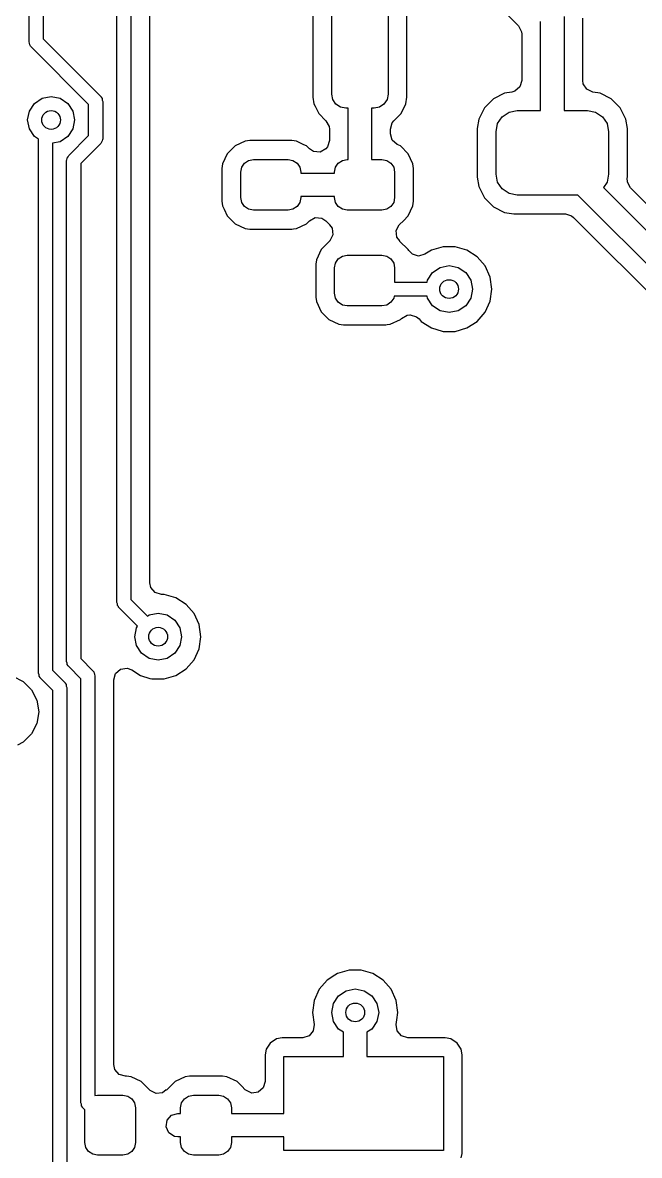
# Model space of a CAD drawing. Extents: x 0.4 to 10.6, y -8.1 to -0.4.
# Drawn here: x 6.8054 to 7.0641, y -2.6308 to -2.1561 of the extents above; entities that cross this region are included whole.
import ezdxf

# ---------------------------------------------------------------- set-up
doc = ezdxf.new("R2010")
doc.units = 0
doc.header["$MEASUREMENT"] = 0
doc.layers.add('BLACK', color=7, linetype='CONTINUOUS')

msp = doc.modelspace()

# ---------------------------------------------------------------- linework, layer by layer
at = {"layer": 'BLACK', "linetype": 'CONTINUOUS'}
for p, q in [((6.84487, -2.39901), (6.84487, -2.04981)), ((6.85078, -2.05103), (6.85078, -2.39778)), ((6.85867, -2.23088), (6.85867, -2.05633)), ((6.80807, -2.16411), (6.80807, -2.06188)), ((6.81398, -2.0631), (6.81398, -2.16289)), ((6.97133, -2.11543), (7.01331, -2.15742)), ((6.92715, -2.13845), (6.92715, -2.18733)), ((6.93504, -2.18602), (6.93504, -2.13976)), ((6.95866, -2.13976), (6.95866, -2.18602)), ((6.96656, -2.18733), (6.96656, -2.13845)), ((7.03248, -2.15354), (7.03248, -2.19291)), ((7.04037, -2.16892), (7.04037, -2.15421)), ((7.01331, -2.15742), (7.01463, -2.15984)), ((7.01463, -2.15984), (7.01474, -2.16087)), ((7.02264, -2.19291), (7.02264, -2.15558)), ((6.80829, -2.16472), (6.80807, -2.16411)), ((6.81398, -2.16289), (6.8381, -2.18702)), ((7.01474, -2.16087), (7.01474, -2.18033)), ((6.80835, -2.16536), (6.80829, -2.16472)), ((6.80872, -2.16589), (6.80835, -2.16536)), ((6.80876, -2.16601), (6.80872, -2.16589)), ((6.80883, -2.16605), (6.80876, -2.16601)), ((6.80894, -2.1662), (6.80883, -2.16605)), ((6.83306, -2.19033), (6.80894, -2.1662)), ((7.04037, -2.18033), (7.04037, -2.16892)), ((7.01397, -2.18297), (7.01189, -2.18477)), ((7.01474, -2.18033), (7.01397, -2.18297)), ((7.04055, -2.18164), (7.04037, -2.18033)), ((7.04201, -2.18398), (7.04055, -2.18164)), ((6.81036, -2.18989), (6.81355, -2.18776)), ((6.81355, -2.18776), (6.81731, -2.18701)), ((6.81731, -2.18701), (6.82108, -2.18776)), ((6.82108, -2.18776), (6.82427, -2.18989)), ((6.8381, -2.18702), (6.83821, -2.18717)), ((6.83821, -2.18717), (6.83828, -2.18721)), ((6.83828, -2.18721), (6.83832, -2.18733)), ((6.83832, -2.18733), (6.83869, -2.18786)), ((6.83869, -2.18786), (6.83875, -2.1885)), ((6.92715, -2.18733), (6.92754, -2.19002)), ((6.93549, -2.18828), (6.93504, -2.18602)), ((6.93677, -2.1902), (6.93549, -2.18828)), ((6.95821, -2.18828), (6.95693, -2.1902)), ((6.95866, -2.18602), (6.95821, -2.18828)), ((6.96616, -2.19002), (6.96656, -2.18733)), ((7.00283, -2.18805), (6.99907, -2.1918)), ((7.00755, -2.18564), (7.00283, -2.18805)), ((7.00283, -2.18805), (7.00283, -2.18805)), ((7.01063, -2.18515), (7.00755, -2.18564)), ((7.01189, -2.18477), (7.01063, -2.18515)), ((7.04449, -2.18515), (7.04201, -2.18398)), ((7.04756, -2.18564), (7.04449, -2.18515)), ((7.05229, -2.18805), (7.04756, -2.18564)), ((7.04756, -2.18564), (7.04756, -2.18564)), ((7.04756, -2.18564), (7.04756, -2.18564)), ((7.05604, -2.1918), (7.05229, -2.18805)), ((7.05229, -2.18805), (7.05229, -2.18805)), ((7.05229, -2.18805), (7.05229, -2.18805)), ((6.80747, -2.19685), (6.80822, -2.19308)), ((6.80822, -2.19308), (6.81036, -2.18989)), ((6.82427, -2.18989), (6.82641, -2.19308)), ((6.82641, -2.19308), (6.82716, -2.19685)), ((6.83306, -2.20337), (6.83306, -2.19033)), ((6.83875, -2.1885), (6.83897, -2.1891)), ((6.83897, -2.1891), (6.83897, -2.2046)), ((6.92754, -2.19002), (6.92803, -2.19103)), ((6.92803, -2.19103), (6.92956, -2.19415)), ((6.93868, -2.19148), (6.93677, -2.1902)), ((6.94094, -2.19193), (6.93868, -2.19148)), ((6.94193, -2.19193), (6.94094, -2.19193)), ((6.94193, -2.21339), (6.94193, -2.19193)), ((6.95276, -2.19193), (6.95177, -2.19193)), ((6.95177, -2.19193), (6.95177, -2.21339)), ((6.95502, -2.19148), (6.95276, -2.19193)), ((6.95693, -2.1902), (6.95502, -2.19148)), ((6.96414, -2.19415), (6.96616, -2.19002)), ((6.99907, -2.1918), (6.99739, -2.1951)), ((6.99907, -2.1918), (6.99907, -2.1918)), ((6.99907, -2.1918), (6.99907, -2.1918)), ((6.99907, -2.1918), (6.99907, -2.1918)), ((7.00941, -2.19359), (7.0128, -2.19291)), ((7.0128, -2.19291), (7.02264, -2.19291)), ((7.03248, -2.19291), (7.04232, -2.19291)), ((7.04232, -2.19291), (7.04571, -2.19359)), ((7.05845, -2.19653), (7.05604, -2.1918)), ((7.05604, -2.1918), (7.05604, -2.1918)), ((7.05604, -2.1918), (7.05604, -2.1918)), ((6.80822, -2.20062), (6.80747, -2.19685)), ((6.82716, -2.19685), (6.82641, -2.20062)), ((6.92956, -2.19415), (6.93261, -2.1972)), ((6.93261, -2.1972), (6.93392, -2.19961)), ((6.96044, -2.19801), (6.9611, -2.1972)), ((6.9611, -2.1972), (6.96414, -2.19415)), ((6.99666, -2.19653), (6.99604, -2.20045)), ((6.99739, -2.1951), (6.99666, -2.19653)), ((7.00461, -2.19838), (7.00653, -2.19551)), ((7.00653, -2.19551), (7.00941, -2.19359)), ((7.04571, -2.19359), (7.04859, -2.19551)), ((7.04859, -2.19551), (7.05051, -2.19838)), ((7.05907, -2.20045), (7.05845, -2.19653)), ((7.05845, -2.19653), (7.05845, -2.19653)), ((7.05845, -2.19653), (7.05845, -2.19653)), ((6.81036, -2.20381), (6.80822, -2.20062)), ((6.82641, -2.20062), (6.82427, -2.20381)), ((6.93392, -2.19961), (6.93404, -2.20065)), ((6.93404, -2.20065), (6.93404, -2.2055)), ((6.95967, -2.20065), (6.96044, -2.19801)), ((6.95967, -2.20268), (6.95967, -2.20065)), ((6.99604, -2.20045), (6.99604, -2.22081)), ((7.00394, -2.20177), (7.00461, -2.19838)), ((7.00394, -2.21949), (7.00394, -2.20177)), ((7.05051, -2.19838), (7.05118, -2.20177)), ((7.05118, -2.20177), (7.05118, -2.21949)), ((7.05907, -2.22081), (7.05907, -2.20045)), ((7.05907, -2.20045), (7.05907, -2.20045)), ((7.05907, -2.20045), (7.05907, -2.20045)), ((6.81201, -2.20491), (6.81036, -2.20381)), ((6.81201, -2.4287), (6.81201, -2.20491)), ((6.82108, -2.20594), (6.81791, -2.20657)), ((6.81791, -2.20657), (6.81791, -2.42748)), ((6.82427, -2.20381), (6.82108, -2.20594)), ((6.82468, -2.21175), (6.83306, -2.20337)), ((6.8381, -2.20668), (6.82972, -2.21506)), ((6.83838, -2.2061), (6.8381, -2.20668)), ((6.83879, -2.20561), (6.83838, -2.2061)), ((6.8389, -2.20497), (6.83879, -2.20561)), ((6.83896, -2.20485), (6.8389, -2.20497)), ((6.83897, -2.2046), (6.83894, -2.20478)), ((6.83894, -2.20478), (6.83896, -2.20485)), ((6.89869, -2.20575), (6.89447, -2.20771)), ((6.90062, -2.20549), (6.89869, -2.20575)), ((6.91828, -2.20549), (6.90062, -2.20549)), ((6.90062, -2.20549), (6.90062, -2.20549)), ((6.9202, -2.20575), (6.91828, -2.20549)), ((6.91828, -2.20549), (6.91828, -2.20549)), ((6.92337, -2.20722), (6.9202, -2.20575)), ((6.9202, -2.20575), (6.9202, -2.20575)), ((6.9202, -2.20575), (6.9202, -2.20575)), ((6.92443, -2.20771), (6.92337, -2.20722)), ((6.93404, -2.2055), (6.93326, -2.20814)), ((6.96042, -2.20528), (6.95967, -2.20268)), ((6.96248, -2.2071), (6.96042, -2.20528)), ((6.9638, -2.20771), (6.96248, -2.2071)), ((6.82441, -2.21234), (6.82468, -2.21175)), ((6.89118, -2.21101), (6.88921, -2.21523)), ((6.89447, -2.20771), (6.89118, -2.21101)), ((6.92568, -2.20897), (6.92443, -2.20771)), ((6.92743, -2.21009), (6.92568, -2.20897)), ((6.93017, -2.21029), (6.92743, -2.21009)), ((6.93259, -2.20897), (6.93017, -2.21029)), ((6.93261, -2.20895), (6.93259, -2.20897)), ((6.93326, -2.20814), (6.93261, -2.20895)), ((6.96709, -2.21101), (6.9638, -2.20771)), ((6.9638, -2.20771), (6.9638, -2.20771)), ((6.96906, -2.21523), (6.96709, -2.21101)), ((6.82382, -2.21384), (6.82385, -2.21366)), ((6.82382, -2.42381), (6.82382, -2.21384)), ((6.82383, -2.21358), (6.82388, -2.21347)), ((6.82385, -2.21366), (6.82383, -2.21358)), ((6.82388, -2.21347), (6.824, -2.21283)), ((6.824, -2.21283), (6.82441, -2.21234)), ((6.82972, -2.21506), (6.82972, -2.42259)), ((6.88921, -2.21523), (6.88896, -2.21715)), ((6.89685, -2.2187), (6.89725, -2.21667)), ((6.89725, -2.21667), (6.89841, -2.21494)), ((6.89841, -2.21494), (6.90013, -2.21379)), ((6.90013, -2.21379), (6.90217, -2.21339)), ((6.90217, -2.21339), (6.91673, -2.21339)), ((6.91673, -2.21339), (6.91877, -2.21379)), ((6.91877, -2.21379), (6.92049, -2.21494)), ((6.92049, -2.21494), (6.92164, -2.21667)), ((6.92164, -2.21667), (6.92205, -2.2187)), ((6.93622, -2.2187), (6.93663, -2.21667)), ((6.93663, -2.21667), (6.93778, -2.21494)), ((6.93778, -2.21494), (6.9395, -2.21379)), ((6.9395, -2.21379), (6.94154, -2.21339)), ((6.94154, -2.21339), (6.94193, -2.21339)), ((6.95177, -2.21339), (6.9561, -2.21339)), ((6.9561, -2.21339), (6.95814, -2.21379)), ((6.95814, -2.21379), (6.95986, -2.21494)), ((6.95986, -2.21494), (6.96101, -2.21667)), ((6.96101, -2.21667), (6.96142, -2.2187)), ((6.96931, -2.21715), (6.96906, -2.21523)), ((6.88896, -2.21715), (6.88896, -2.23088)), ((6.89685, -2.22933), (6.89685, -2.2187)), ((6.92205, -2.2187), (6.92205, -2.21909)), ((6.92205, -2.21909), (6.93622, -2.21909)), ((6.93622, -2.21909), (6.93622, -2.2187)), ((6.96142, -2.2187), (6.96142, -2.22933)), ((6.96931, -2.23088), (6.96931, -2.21715)), ((6.99604, -2.22081), (6.99666, -2.22473)), ((7.00461, -2.22288), (7.00394, -2.21949)), ((7.05118, -2.21949), (7.05051, -2.22288)), ((7.05902, -2.22113), (7.05907, -2.22081)), ((7.05908, -2.22293), (7.05902, -2.22113)), ((6.99666, -2.22473), (6.99666, -2.22473)), ((6.99666, -2.22473), (6.99666, -2.22473)), ((6.99666, -2.22473), (6.99907, -2.22946)), ((7.00653, -2.22575), (7.00461, -2.22288)), ((7.00941, -2.22767), (7.00653, -2.22575)), ((7.05051, -2.22288), (7.04901, -2.22512)), ((7.04901, -2.22512), (7.15309, -2.3292)), ((7.06039, -2.22534), (7.05908, -2.22293)), ((7.1582, -2.32314), (7.06039, -2.22534)), ((6.85867, -2.39077), (6.85867, -2.23088)), ((6.88896, -2.23088), (6.88921, -2.2328)), ((6.89725, -2.23136), (6.89685, -2.22933)), ((6.92205, -2.22933), (6.92164, -2.23136)), ((6.93622, -2.22894), (6.92205, -2.22894)), ((6.92205, -2.22894), (6.92205, -2.22933)), ((6.93622, -2.22933), (6.93622, -2.22894)), ((6.93663, -2.23136), (6.93622, -2.22933)), ((6.96142, -2.22933), (6.96101, -2.23136)), ((6.96906, -2.2328), (6.96931, -2.23088)), ((6.99907, -2.22946), (6.99907, -2.22946)), ((6.99907, -2.22946), (6.99907, -2.22946)), ((6.99907, -2.22946), (7.00283, -2.23321)), ((7.0128, -2.22835), (7.00941, -2.22767)), ((7.03832, -2.22835), (7.0128, -2.22835)), ((7.14469, -2.33472), (7.03832, -2.22835)), ((6.88921, -2.2328), (6.8899, -2.23427)), ((6.8899, -2.23427), (6.89118, -2.23702)), ((6.89841, -2.23309), (6.89725, -2.23136)), ((6.90013, -2.23424), (6.89841, -2.23309)), ((6.90217, -2.23465), (6.90013, -2.23424)), ((6.91673, -2.23465), (6.90217, -2.23465)), ((6.91877, -2.23424), (6.91673, -2.23465)), ((6.92049, -2.23309), (6.91877, -2.23424)), ((6.92164, -2.23136), (6.92049, -2.23309)), ((6.93778, -2.23309), (6.93663, -2.23136)), ((6.9395, -2.23424), (6.93778, -2.23309)), ((6.94154, -2.23465), (6.9395, -2.23424)), ((6.9561, -2.23465), (6.94154, -2.23465)), ((6.95814, -2.23424), (6.9561, -2.23465)), ((6.95986, -2.23309), (6.95814, -2.23424)), ((6.96101, -2.23136), (6.95986, -2.23309)), ((6.96709, -2.23702), (6.96906, -2.2328)), ((7.00283, -2.23321), (7.00283, -2.23321)), ((7.00283, -2.23321), (7.00283, -2.23321)), ((7.00283, -2.23321), (7.00755, -2.23562)), ((7.00755, -2.23562), (7.00755, -2.23562)), ((7.00755, -2.23562), (7.00755, -2.23562)), ((7.00755, -2.23562), (7.01148, -2.23624)), ((6.89118, -2.23702), (6.89447, -2.24032)), ((6.89447, -2.24032), (6.89869, -2.24229)), ((6.9202, -2.24229), (6.92443, -2.24032)), ((6.92443, -2.24032), (6.92568, -2.23906)), ((6.92568, -2.23906), (6.9281, -2.23774)), ((6.9281, -2.23774), (6.93084, -2.23794)), ((6.93084, -2.23794), (6.93259, -2.23906)), ((6.93259, -2.23906), (6.93414, -2.24062)), ((6.96349, -2.24062), (6.96507, -2.23905)), ((6.96507, -2.23905), (6.96709, -2.23702)), ((7.01148, -2.23624), (7.01148, -2.23624)), ((7.01148, -2.23624), (7.03302, -2.23624)), ((7.03302, -2.23624), (7.03566, -2.23702)), ((7.03566, -2.23702), (7.03648, -2.23767)), ((7.03648, -2.23767), (7.13536, -2.33656)), ((6.89869, -2.24229), (6.90062, -2.24254)), ((6.90062, -2.24254), (6.90062, -2.24254)), ((6.90062, -2.24254), (6.91828, -2.24254)), ((6.91828, -2.24254), (6.91892, -2.24245)), ((6.91892, -2.24245), (6.9202, -2.24229)), ((6.93414, -2.24062), (6.93403, -2.24073)), ((6.93403, -2.24073), (6.93524, -2.24225)), ((6.93553, -2.24498), (6.93428, -2.24744)), ((6.93524, -2.24225), (6.93553, -2.24498)), ((6.96211, -2.24321), (6.96335, -2.24075)), ((6.9624, -2.24595), (6.96211, -2.24321)), ((6.96335, -2.24075), (6.9635, -2.24063)), ((6.9635, -2.24063), (6.96349, -2.24062)), ((6.93414, -2.24757), (6.93055, -2.25117)), ((6.93428, -2.24744), (6.93414, -2.24756)), ((6.93414, -2.24756), (6.93414, -2.24757)), ((6.9636, -2.24746), (6.9624, -2.24595)), ((6.96349, -2.24757), (6.9636, -2.24746)), ((6.96709, -2.25117), (6.96349, -2.24757)), ((6.9817, -2.24998), (6.97681, -2.25142)), ((6.9868, -2.24998), (6.9817, -2.24998)), ((6.9817, -2.24998), (6.9817, -2.24998)), ((6.9917, -2.25142), (6.9868, -2.24998)), ((6.9868, -2.24998), (6.9868, -2.24998)), ((6.93055, -2.25117), (6.92858, -2.25539)), ((6.93778, -2.2551), (6.9395, -2.25395)), ((6.9395, -2.25395), (6.94154, -2.25354)), ((6.94154, -2.25354), (6.9561, -2.25354)), ((6.9561, -2.25354), (6.95814, -2.25395)), ((6.95814, -2.25395), (6.95986, -2.2551)), ((6.96733, -2.25152), (6.96709, -2.25117)), ((6.96739, -2.25148), (6.96733, -2.25152)), ((6.96884, -2.25314), (6.96739, -2.25148)), ((6.97148, -2.25392), (6.96884, -2.25314)), ((6.97412, -2.25314), (6.97148, -2.25392)), ((6.97681, -2.25142), (6.97412, -2.25314)), ((6.97681, -2.25142), (6.97681, -2.25142)), ((6.99599, -2.25417), (6.9917, -2.25142)), ((6.9917, -2.25142), (6.9917, -2.25142)), ((6.9917, -2.25142), (6.9917, -2.25142)), ((6.99933, -2.25803), (6.99599, -2.25417)), ((6.92858, -2.25539), (6.92833, -2.25731)), ((6.92833, -2.25731), (6.92833, -2.27104)), ((6.93622, -2.25886), (6.93663, -2.25682)), ((6.93622, -2.26949), (6.93622, -2.25886)), ((6.93663, -2.25682), (6.93778, -2.2551)), ((6.95986, -2.2551), (6.96101, -2.25682)), ((6.96101, -2.25682), (6.96142, -2.25886)), ((6.96142, -2.25886), (6.96142, -2.26476)), ((6.97729, -2.26076), (6.98049, -2.25862)), ((6.98049, -2.25862), (6.98425, -2.25787)), ((6.98425, -2.25787), (6.98802, -2.25862)), ((6.98802, -2.25862), (6.99121, -2.26076)), ((7.00144, -2.26267), (6.99933, -2.25803)), ((6.975, -2.26476), (6.97516, -2.26395)), ((6.97516, -2.26395), (6.97729, -2.26076)), ((6.99121, -2.26076), (6.99335, -2.26395)), ((6.99335, -2.26395), (6.99409, -2.26772)), ((7.00217, -2.26772), (7.00144, -2.26267)), ((6.96142, -2.26476), (6.975, -2.26476)), ((6.99409, -2.26772), (6.99335, -2.27148)), ((7.00144, -2.27276), (7.00217, -2.26772)), ((6.92833, -2.27104), (6.92858, -2.27296)), ((6.92858, -2.27296), (6.92858, -2.27296)), ((6.92858, -2.27296), (6.93055, -2.27718)), ((6.93663, -2.27152), (6.93622, -2.26949)), ((6.93778, -2.27325), (6.93663, -2.27152)), ((6.9395, -2.2744), (6.93778, -2.27325)), ((6.95986, -2.27325), (6.95814, -2.2744)), ((6.96101, -2.27152), (6.95986, -2.27325)), ((6.96118, -2.27067), (6.96101, -2.27152)), ((6.975, -2.27067), (6.96118, -2.27067)), ((6.97516, -2.27148), (6.975, -2.27067)), ((6.97729, -2.27468), (6.97516, -2.27148)), ((6.99335, -2.27148), (6.99121, -2.27468)), ((6.99933, -2.2774), (7.00144, -2.27276)), ((6.93055, -2.27718), (6.93384, -2.28048)), ((6.94154, -2.2748), (6.9395, -2.2744)), ((6.9561, -2.2748), (6.94154, -2.2748)), ((6.95814, -2.2744), (6.9561, -2.2748)), ((6.98049, -2.27681), (6.97729, -2.27468)), ((6.98425, -2.27756), (6.98049, -2.27681)), ((6.98802, -2.27681), (6.98425, -2.27756)), ((6.99121, -2.27468), (6.98802, -2.27681)), ((6.99599, -2.28126), (6.99933, -2.2774)), ((6.93384, -2.28048), (6.93806, -2.28244)), ((6.93806, -2.28244), (6.93999, -2.2827)), ((6.93999, -2.2827), (6.93999, -2.2827)), ((6.93999, -2.2827), (6.95765, -2.2827)), ((6.95765, -2.2827), (6.95829, -2.28261)), ((6.95829, -2.28261), (6.95957, -2.28244)), ((6.95957, -2.28244), (6.9638, -2.28048)), ((6.9638, -2.28048), (6.96428, -2.27999)), ((6.96428, -2.27999), (6.96669, -2.27867)), ((6.96669, -2.27867), (6.96773, -2.27856)), ((6.96773, -2.27856), (6.96795, -2.27856)), ((6.96795, -2.27856), (6.97059, -2.27934)), ((6.97059, -2.27934), (6.97164, -2.28025)), ((6.97164, -2.28025), (6.97252, -2.28126)), ((6.97252, -2.28126), (6.97681, -2.28402)), ((6.9917, -2.28402), (6.99599, -2.28126)), ((6.97681, -2.28402), (6.98129, -2.28533)), ((6.98129, -2.28533), (6.9817, -2.28545)), ((6.9817, -2.28545), (6.9817, -2.28545)), ((6.9817, -2.28545), (6.9817, -2.28545)), ((6.9817, -2.28545), (6.9868, -2.28545)), ((6.9868, -2.28545), (6.9917, -2.28402)), ((6.9868, -2.28545), (6.9868, -2.28545)), ((6.85911, -2.3928), (6.85867, -2.39077)), ((6.86092, -2.39487), (6.85911, -2.3928)), ((6.86356, -2.39565), (6.86092, -2.39487)), ((6.86475, -2.39565), (6.86356, -2.39565)), ((6.86965, -2.39709), (6.86475, -2.39565)), ((6.86475, -2.39565), (6.86475, -2.39565)), ((6.87394, -2.39984), (6.86965, -2.39709)), ((6.86965, -2.39709), (6.86965, -2.39709)), ((6.86965, -2.39709), (6.86965, -2.39709)), ((6.84509, -2.39961), (6.84487, -2.39901)), ((6.84515, -2.40026), (6.84509, -2.39961)), ((6.84552, -2.40078), (6.84515, -2.40026)), ((6.84556, -2.40091), (6.84552, -2.40078)), ((6.84563, -2.40095), (6.84556, -2.40091)), ((6.84574, -2.4011), (6.84563, -2.40095)), ((6.85357, -2.40893), (6.84574, -2.4011)), ((6.85078, -2.39778), (6.85775, -2.40475)), ((6.87728, -2.4037), (6.87394, -2.39984)), ((6.85775, -2.40475), (6.85844, -2.40429)), ((6.85844, -2.40429), (6.8622, -2.40354)), ((6.8622, -2.40354), (6.86597, -2.40429)), ((6.86597, -2.40429), (6.86916, -2.40643)), ((6.86916, -2.40643), (6.8713, -2.40962)), ((6.8794, -2.40834), (6.87728, -2.4037)), ((6.85236, -2.41339), (6.85311, -2.40962)), ((6.85311, -2.40962), (6.85357, -2.40893)), ((6.8713, -2.40962), (6.87205, -2.41339)), ((6.88012, -2.41339), (6.8794, -2.40834)), ((6.85311, -2.41715), (6.85236, -2.41339)), ((6.87205, -2.41339), (6.8713, -2.41715)), ((6.8794, -2.41843), (6.88012, -2.41339)), ((6.85525, -2.42035), (6.85311, -2.41715)), ((6.85844, -2.42248), (6.85525, -2.42035)), ((6.86916, -2.42035), (6.86597, -2.42248)), ((6.8713, -2.41715), (6.86916, -2.42035)), ((6.87728, -2.42307), (6.8794, -2.41843)), ((6.82404, -2.42442), (6.82382, -2.42381)), ((6.8241, -2.42506), (6.82404, -2.42442)), ((6.82447, -2.42559), (6.8241, -2.42506)), ((6.82451, -2.42571), (6.82447, -2.42559)), ((6.82458, -2.42575), (6.82451, -2.42571)), ((6.82972, -2.42259), (6.83485, -2.42771)), ((6.8622, -2.42323), (6.85844, -2.42248)), ((6.86597, -2.42248), (6.8622, -2.42323)), ((6.87394, -2.42693), (6.87728, -2.42307)), ((6.80121, -2.4299), (6.8056, -2.43214)), ((6.81223, -2.42931), (6.81201, -2.4287)), ((6.81228, -2.42995), (6.81223, -2.42931)), ((6.81265, -2.43048), (6.81228, -2.42995)), ((6.81791, -2.42748), (6.82303, -2.4326)), ((6.82468, -2.4259), (6.82458, -2.42575)), ((6.8298, -2.43102), (6.82468, -2.4259)), ((6.83485, -2.42771), (6.83495, -2.42786)), ((6.83495, -2.42786), (6.83502, -2.4279)), ((6.83502, -2.4279), (6.83506, -2.42802)), ((6.83506, -2.42802), (6.83543, -2.42855)), ((6.83543, -2.42855), (6.83549, -2.42919)), ((6.83549, -2.42919), (6.83571, -2.4298)), ((6.83571, -2.4298), (6.83571, -2.60573)), ((6.8436, -2.43146), (6.84438, -2.42882)), ((6.84438, -2.42882), (6.84646, -2.42701)), ((6.84646, -2.42701), (6.84918, -2.42662)), ((6.84918, -2.42662), (6.85112, -2.42735)), ((6.85112, -2.42735), (6.85476, -2.42969)), ((6.85476, -2.42969), (6.85476, -2.42969)), ((6.85476, -2.42969), (6.85476, -2.42969)), ((6.85476, -2.42969), (6.85878, -2.43087)), ((6.86475, -2.43112), (6.86965, -2.42969)), ((6.86965, -2.42969), (6.87394, -2.42693)), ((6.8056, -2.43214), (6.80908, -2.43563)), ((6.8127, -2.4306), (6.81265, -2.43048)), ((6.81277, -2.43064), (6.8127, -2.4306)), ((6.81287, -2.43079), (6.81277, -2.43064)), ((6.81799, -2.43591), (6.81287, -2.43079)), ((6.82303, -2.4326), (6.82314, -2.43275)), ((6.82314, -2.43275), (6.82321, -2.43279)), ((6.82321, -2.43279), (6.82325, -2.43291)), ((6.82325, -2.43291), (6.82362, -2.43344)), ((6.82362, -2.43344), (6.82368, -2.43408)), ((6.82368, -2.43408), (6.8239, -2.43469)), ((6.8239, -2.43469), (6.8239, -2.81458)), ((6.8298, -2.60874), (6.8298, -2.43102)), ((6.8436, -2.59274), (6.8436, -2.43146)), ((6.85878, -2.43087), (6.85952, -2.43108)), ((6.85952, -2.43108), (6.85965, -2.43112)), ((6.85965, -2.43112), (6.85965, -2.43112)), ((6.85965, -2.43112), (6.85965, -2.43112)), ((6.85965, -2.43112), (6.86475, -2.43112)), ((6.86475, -2.43112), (6.86475, -2.43112)), ((6.80908, -2.43563), (6.81132, -2.44002)), ((6.81799, -2.81317), (6.81799, -2.43591)), ((6.81132, -2.44002), (6.81209, -2.44488)), ((6.81209, -2.44488), (6.81132, -2.44975)), ((6.80908, -2.45414), (6.8056, -2.45762)), ((6.81132, -2.44975), (6.80908, -2.45414)), ((6.8056, -2.45762), (6.80315, -2.45887)), ((6.94233, -2.55313), (6.93744, -2.55457)), ((6.94743, -2.55313), (6.94233, -2.55313)), ((6.94233, -2.55313), (6.94233, -2.55313)), ((6.95233, -2.55457), (6.94743, -2.55313)), ((6.94743, -2.55313), (6.94743, -2.55313)), ((6.93315, -2.55732), (6.92981, -2.56118)), ((6.93638, -2.55525), (6.93315, -2.55732)), ((6.93744, -2.55457), (6.93638, -2.55525)), ((6.93744, -2.55457), (6.93744, -2.55457)), ((6.93744, -2.55457), (6.93744, -2.55457)), ((6.95662, -2.55732), (6.95233, -2.55457)), ((6.95233, -2.55457), (6.95233, -2.55457)), ((6.95233, -2.55457), (6.95233, -2.55457)), ((6.95996, -2.56118), (6.95662, -2.55732)), ((6.92981, -2.56118), (6.92769, -2.56582)), ((6.92981, -2.56118), (6.92981, -2.56118)), ((6.93792, -2.56391), (6.94112, -2.56177)), ((6.94112, -2.56177), (6.94488, -2.56102)), ((6.94488, -2.56102), (6.94865, -2.56177)), ((6.94865, -2.56177), (6.95184, -2.56391)), ((6.96207, -2.56582), (6.95996, -2.56118)), ((6.92769, -2.56582), (6.92696, -2.57087)), ((6.93504, -2.57087), (6.93579, -2.5671)), ((6.93579, -2.5671), (6.93792, -2.56391)), ((6.95184, -2.56391), (6.95398, -2.5671)), ((6.95398, -2.5671), (6.95472, -2.57087)), ((6.9628, -2.57087), (6.96207, -2.56582)), ((6.92696, -2.57087), (6.92769, -2.5759)), ((6.93579, -2.57463), (6.93504, -2.57087)), ((6.95472, -2.57087), (6.95398, -2.57463)), ((6.96236, -2.57391), (6.9628, -2.57087)), ((6.92769, -2.5759), (6.9273, -2.57862)), ((6.93792, -2.57783), (6.93579, -2.57463)), ((6.95398, -2.57463), (6.95184, -2.57783)), ((6.96208, -2.5759), (6.96236, -2.57391)), ((6.96247, -2.57862), (6.96208, -2.5759)), ((6.91187, -2.58193), (6.90926, -2.58368)), ((6.91417, -2.58148), (6.91187, -2.58193)), ((6.91187, -2.58193), (6.91187, -2.58193)), ((6.92285, -2.58148), (6.91417, -2.58148)), ((6.92549, -2.5807), (6.92285, -2.58148)), ((6.9273, -2.57862), (6.92549, -2.5807)), ((6.93996, -2.57919), (6.93792, -2.57783)), ((6.93996, -2.58937), (6.93996, -2.57919)), ((6.95184, -2.57783), (6.9498, -2.57919)), ((6.9498, -2.57919), (6.9498, -2.58937)), ((6.96427, -2.5807), (6.96247, -2.57862)), ((6.96691, -2.58148), (6.96427, -2.5807)), ((6.98265, -2.58148), (6.96691, -2.58148)), ((6.98496, -2.58193), (6.98265, -2.58148)), ((6.98265, -2.58148), (6.98265, -2.58148)), ((6.98757, -2.58368), (6.98496, -2.58193)), ((6.98496, -2.58193), (6.98496, -2.58193)), ((6.90751, -2.58629), (6.90705, -2.58859)), ((6.90926, -2.58368), (6.90751, -2.58629)), ((6.90751, -2.58629), (6.90751, -2.58629)), ((6.98931, -2.58629), (6.98757, -2.58368)), ((6.98977, -2.58859), (6.98931, -2.58629)), ((6.98931, -2.58629), (6.98931, -2.58629)), ((6.90705, -2.58859), (6.90705, -2.59982)), ((6.91495, -2.61319), (6.91495, -2.58937)), ((6.91495, -2.58937), (6.93996, -2.58937)), ((6.9498, -2.58937), (6.98188, -2.58937)), ((6.98188, -2.58937), (6.98188, -2.62874)), ((6.98977, -2.62952), (6.98977, -2.58859)), ((6.98977, -2.58859), (6.98977, -2.58859)), ((6.98977, -2.58859), (6.98977, -2.58859)), ((6.98977, -2.58859), (6.98977, -2.58859)), ((6.84404, -2.59476), (6.8436, -2.59274)), ((6.84585, -2.59684), (6.84404, -2.59476)), ((6.84849, -2.59762), (6.84585, -2.59684)), ((6.84899, -2.59762), (6.84849, -2.59762)), ((6.85091, -2.59787), (6.84899, -2.59762)), ((6.84899, -2.59762), (6.84899, -2.59762)), ((6.85293, -2.59881), (6.85091, -2.59787)), ((6.85091, -2.59787), (6.85091, -2.59787)), ((6.85091, -2.59787), (6.85091, -2.59787)), ((6.85513, -2.59984), (6.85293, -2.59881)), ((6.85873, -2.60344), (6.85513, -2.59984)), ((6.86928, -2.59984), (6.86568, -2.60344)), ((6.8735, -2.59787), (6.86928, -2.59984)), ((6.87542, -2.59762), (6.8735, -2.59787)), ((6.88915, -2.59762), (6.87542, -2.59762)), ((6.87542, -2.59762), (6.87542, -2.59762)), ((6.89107, -2.59787), (6.88915, -2.59762)), ((6.88915, -2.59762), (6.88915, -2.59762)), ((6.89529, -2.59984), (6.89107, -2.59787)), ((6.89107, -2.59787), (6.89107, -2.59787)), ((6.89107, -2.59787), (6.89107, -2.59787)), ((6.89726, -2.60181), (6.89529, -2.59984)), ((6.90705, -2.59982), (6.90628, -2.60245)), ((6.83571, -2.60573), (6.83681, -2.60551)), ((6.83681, -2.60551), (6.84744, -2.60551)), ((6.84744, -2.60551), (6.84947, -2.60592)), ((6.84947, -2.60592), (6.8512, -2.60707)), ((6.85874, -2.60343), (6.85873, -2.60344)), ((6.85886, -2.60358), (6.85874, -2.60343)), ((6.86132, -2.60482), (6.85886, -2.60358)), ((6.86405, -2.60453), (6.86132, -2.60482)), ((6.86557, -2.60332), (6.86405, -2.60453)), ((6.86568, -2.60344), (6.86557, -2.60332)), ((6.87321, -2.60707), (6.87493, -2.60592)), ((6.87493, -2.60592), (6.87697, -2.60551)), ((6.87697, -2.60551), (6.8876, -2.60551)), ((6.8876, -2.60551), (6.88963, -2.60592)), ((6.88963, -2.60592), (6.89136, -2.60707)), ((6.89872, -2.60327), (6.89726, -2.60181)), ((6.89897, -2.6035), (6.89872, -2.60327)), ((6.90148, -2.60465), (6.89897, -2.6035)), ((6.9042, -2.60426), (6.90148, -2.60465)), ((6.90628, -2.60245), (6.9042, -2.60426)), ((6.83002, -2.60935), (6.8298, -2.60874)), ((6.83008, -2.60999), (6.83002, -2.60935)), ((6.83045, -2.61052), (6.83008, -2.60999)), ((6.8305, -2.61064), (6.83045, -2.61052)), ((6.83056, -2.61068), (6.8305, -2.61064)), ((6.83067, -2.61083), (6.83056, -2.61068)), ((6.8315, -2.61166), (6.83067, -2.61083)), ((6.8512, -2.60707), (6.85235, -2.60879)), ((6.85235, -2.60879), (6.85276, -2.61083)), ((6.85276, -2.61083), (6.85276, -2.62539)), ((6.87165, -2.61083), (6.87206, -2.60879)), ((6.87165, -2.61319), (6.87165, -2.61083)), ((6.87206, -2.60879), (6.87321, -2.60707)), ((6.89136, -2.60707), (6.89251, -2.60879)), ((6.89251, -2.60879), (6.89291, -2.61083)), ((6.89291, -2.61083), (6.89291, -2.61319)), ((6.8315, -2.62539), (6.8315, -2.61166)), ((6.866, -2.61607), (6.86781, -2.61397)), ((6.86781, -2.61397), (6.87047, -2.61319)), ((6.87047, -2.61319), (6.87165, -2.61319)), ((6.89291, -2.61319), (6.91495, -2.61319)), ((6.8656, -2.61881), (6.866, -2.61607)), ((6.86675, -2.62133), (6.8656, -2.61881)), ((6.86909, -2.62283), (6.86675, -2.62133)), ((6.87047, -2.62303), (6.86909, -2.62283)), ((6.87165, -2.62303), (6.87047, -2.62303)), ((6.87165, -2.62539), (6.87165, -2.62303)), ((6.91495, -2.62303), (6.89291, -2.62303)), ((6.89291, -2.62303), (6.89291, -2.62539)), ((6.91495, -2.62874), (6.91495, -2.62303)), ((6.8319, -2.62743), (6.8315, -2.62539)), ((6.83305, -2.62915), (6.8319, -2.62743)), ((6.83478, -2.6303), (6.83305, -2.62915)), ((6.8512, -2.62915), (6.84947, -2.6303)), ((6.85235, -2.62743), (6.8512, -2.62915)), ((6.85276, -2.62539), (6.85235, -2.62743)), ((6.87206, -2.62743), (6.87165, -2.62539)), ((6.87321, -2.62915), (6.87206, -2.62743)), ((6.87493, -2.6303), (6.87321, -2.62915)), ((6.89136, -2.62915), (6.88963, -2.6303)), ((6.89251, -2.62743), (6.89136, -2.62915)), ((6.89291, -2.62539), (6.89251, -2.62743)), ((6.98188, -2.62874), (6.91495, -2.62874)), ((6.98968, -2.62998), (6.98977, -2.62952)), ((6.83681, -2.63071), (6.83478, -2.6303)), ((6.84744, -2.63071), (6.83681, -2.63071)), ((6.84947, -2.6303), (6.84744, -2.63071)), ((6.87697, -2.63071), (6.87493, -2.6303)), ((6.8876, -2.63071), (6.87697, -2.63071)), ((6.88963, -2.6303), (6.8876, -2.63071)), ((6.98931, -2.63182), (6.98968, -2.62998))]:
    msp.add_line(p, q, dxfattribs=at)
at = {"layer": 'BLACK'}
for centre in [(6.81731, -2.19685), (6.98425, -2.26772), (6.8622, -2.41339), (6.94488, -2.57087)]:
    msp.add_circle(centre, 0.00394, dxfattribs=at)

doc.saveas('drawing.dxf')
